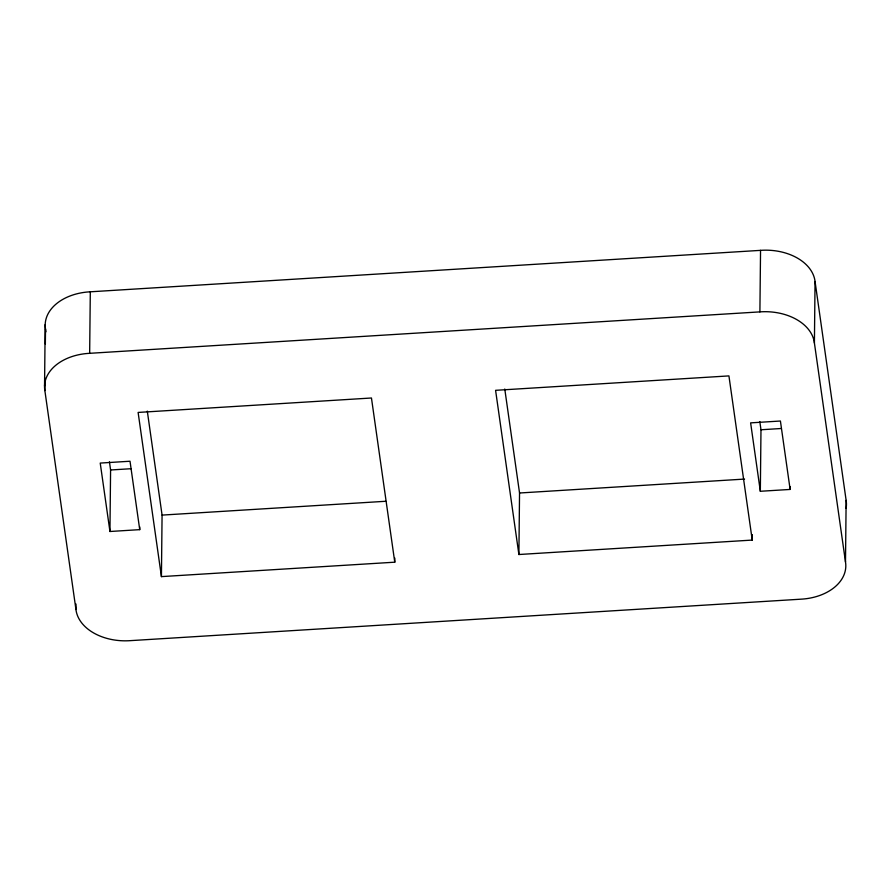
<?xml version="1.0" encoding="UTF-8"?>
<svg xmlns="http://www.w3.org/2000/svg" width="891" height="891" viewBox="0 0 891 891"><rect width="100%" height="100%" fill="white"/><g stroke="black" fill="none" stroke-linecap="round" stroke-linejoin="round"><path stroke-width="1.34" d="M44.55 386.081L45.196 324.569M45.352 344.115L45.508 329.08A49.061 33.769 0.6 0 1 90.303 291.803L760.546 250.36A49.061 33.769 0.6 0 1 815.053 281.5L846.138 500.408L845.492 561.92A49.061 33.769 0.6 0 1 800.697 599.197L130.454 640.64A49.061 33.769 0.6 0 1 75.947 609.5L44.862 390.592L44.995 378.296M75.947 609.5L76.002 604.031M44.862 390.592A49.061 33.769 0.6 0 1 89.657 353.315L90.303 291.803M139.764 526.915L139.731 529.644L109.949 531.493L110.584 469.98L109.426 461.761M394.813 558.089L394.769 562.188L161.427 576.611L162.073 515.098L147.305 411.119M752.294 534.611L752.238 540.08L518.896 554.514L519.542 493.001L504.774 389.011M845.492 561.92L814.407 343.013A49.061 33.769 0.6 0 0 759.9 311.883L760.546 250.36M790.15 486.698L790.128 489.437L760.335 491.275L760.981 429.763L759.811 421.554M814.407 343.013L815.053 281.5M89.657 353.315L759.9 311.883M110.584 469.98L130.899 468.722M760.981 429.763L781.296 428.504M162.073 515.098L385.692 501.277M519.542 493.001L744.553 479.08M790.128 489.437L780.416 421.02L750.623 422.869L760.335 491.275M752.238 540.08L728.927 375.902L495.585 390.325L518.896 554.514M394.769 562.188L371.458 397.999L138.116 412.433L161.427 576.611M139.731 529.644L130.019 461.237L100.226 463.075L109.949 531.493M45.508 329.08L45.898 331.831M846.138 500.408A49.061 33.769 0.6 0 1 846.105 508.293"/></g></svg>
